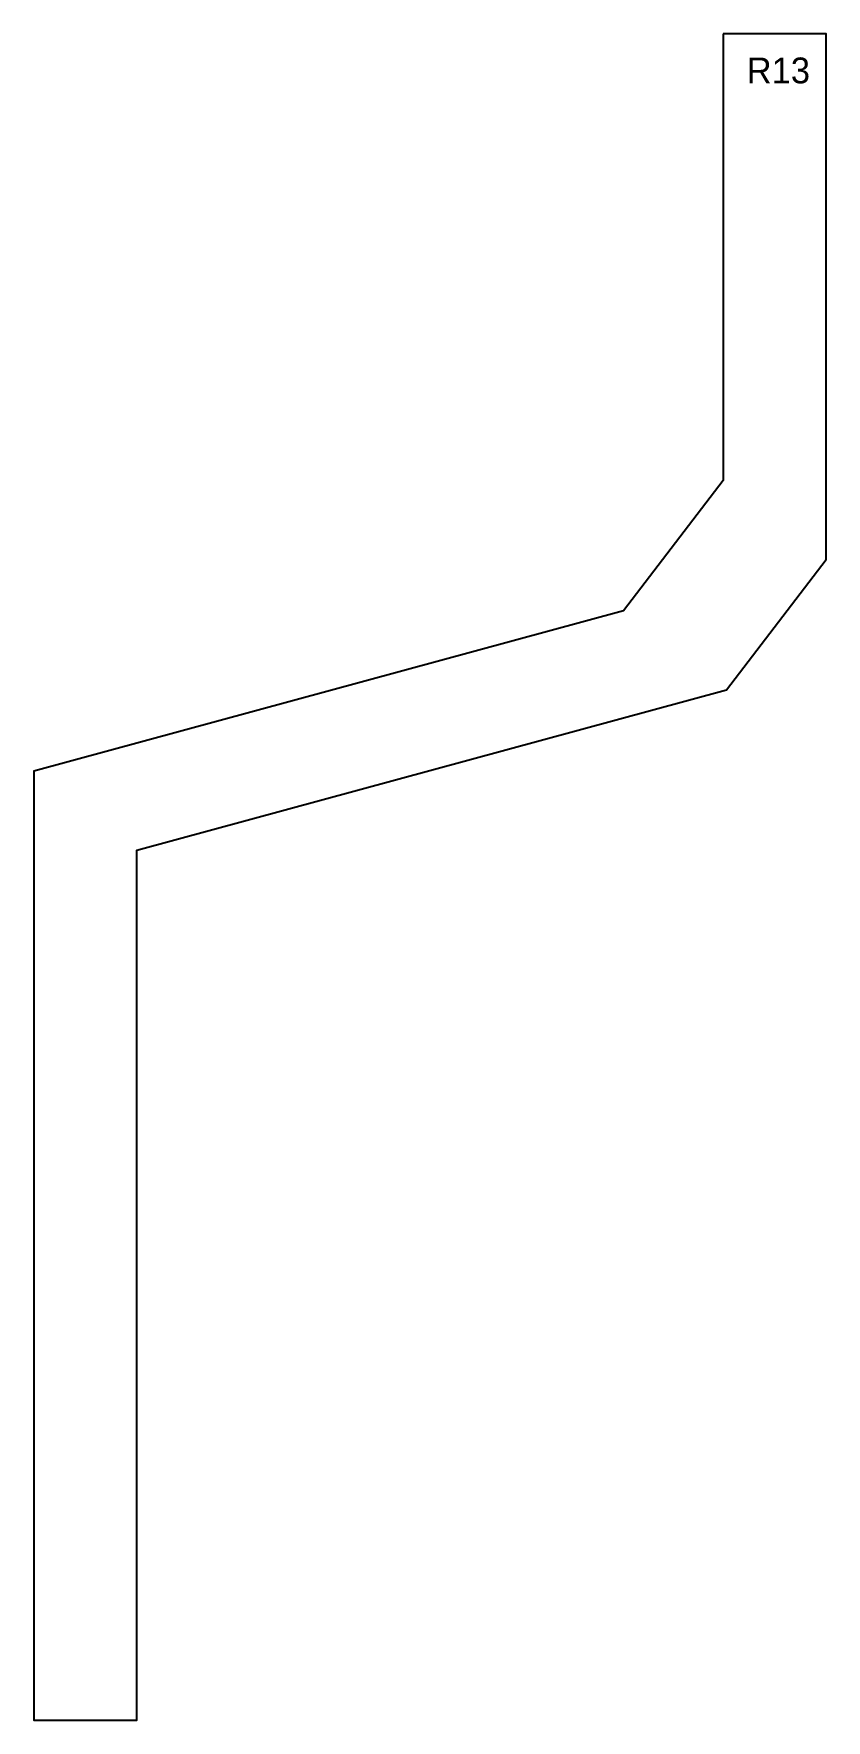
# Model space of a CAD drawing. Header units: millimetres. Extents: x 0 to 154, y 0 to 327.
import ezdxf

# ---------------------------------------------------------------- set-up
doc = ezdxf.new("R2010")
doc.units = ezdxf.units.MM
doc.styles.add('LIST GHÉP ĐIỆN', font='arial.ttf')

msp = doc.modelspace()

# ---------------------------------------------------------------- linework, layer by layer
at = {"color": 1}
msp.add_lwpolyline([(133.5, 326.6), (133.5, 240.09), (114.2, 214.84), (0, 183.8), (0, 0), (20, 0), (20, 168.51), (134.2, 199.55), (153.5, 224.8), (153.5, 326.6)], close=True, dxfattribs=at)

# ---------------------------------------------------------------- texts
at = {"color": 0, "insert": (138.09, 321.99), "char_height": 5, "attachment_point": 1, "style": 'LIST GHÉP ĐIỆN'}
msp.add_mtext_dynamic_manual_height_columns('{\\Ftxt|c186;R13}', width=14.02, gutter_width=9.5, heights=[-5], dxfattribs=at)

doc.saveas('drawing.dxf')
